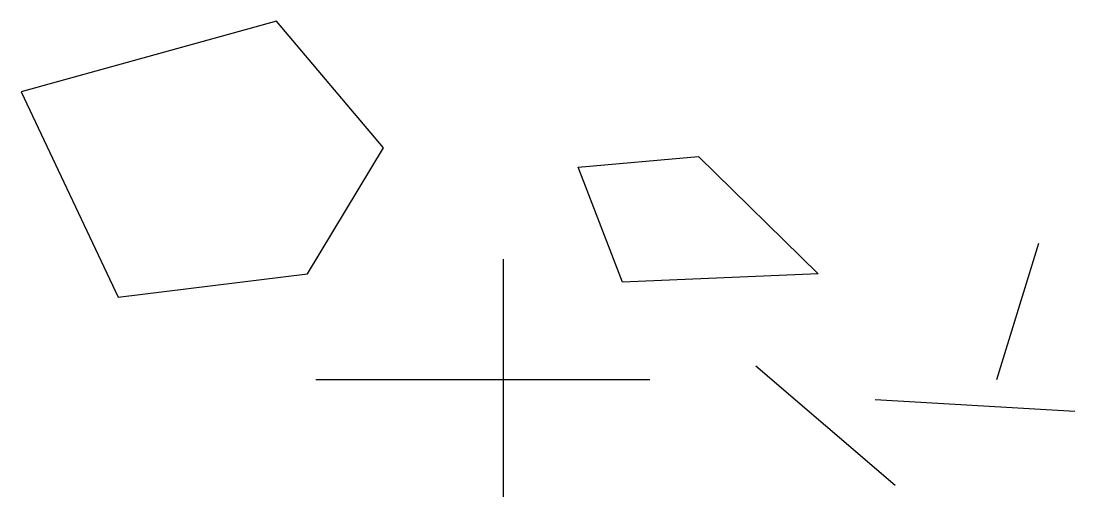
# Model space of a CAD drawing. Header units: millimetres. Extents: x -161 to 191, y -39 to 120.
import ezdxf

# ---------------------------------------------------------------- set-up
doc = ezdxf.new("R2010")
doc.units = ezdxf.units.MM

msp = doc.modelspace()

# ---------------------------------------------------------------- linework, layer by layer
at = {"color": 7, "linetype": 'Continuous'}
for p, q in [((-75.63, 119.52), (-160.8, 95.88)), ((-39.89, 77.2), (-75.63, 119.52)), ((-160.8, 95.88), (-128.37, 27.49)), ((-65.27, 35.25), (-39.89, 77.2)), ((24.97, 70.85), (65.15, 74.38)), ((65.15, 74.38), (104.98, 35.25)), ((39.77, 32.43), (24.97, 70.85)), ((164.55, 0), (178.65, 45.47)), ((0, 40.14), (0, -39.17)), ((-128.37, 27.49), (-65.27, 35.25)), ((104.98, 35.25), (39.77, 32.43)), ((84.18, 4.58), (130.71, -35.25)), ((-62.51, 0), (48.87, 0)), ((124.01, -6.7), (190.64, -10.57))]:
    msp.add_line(p, q, dxfattribs=at)

doc.saveas('drawing.dxf')
